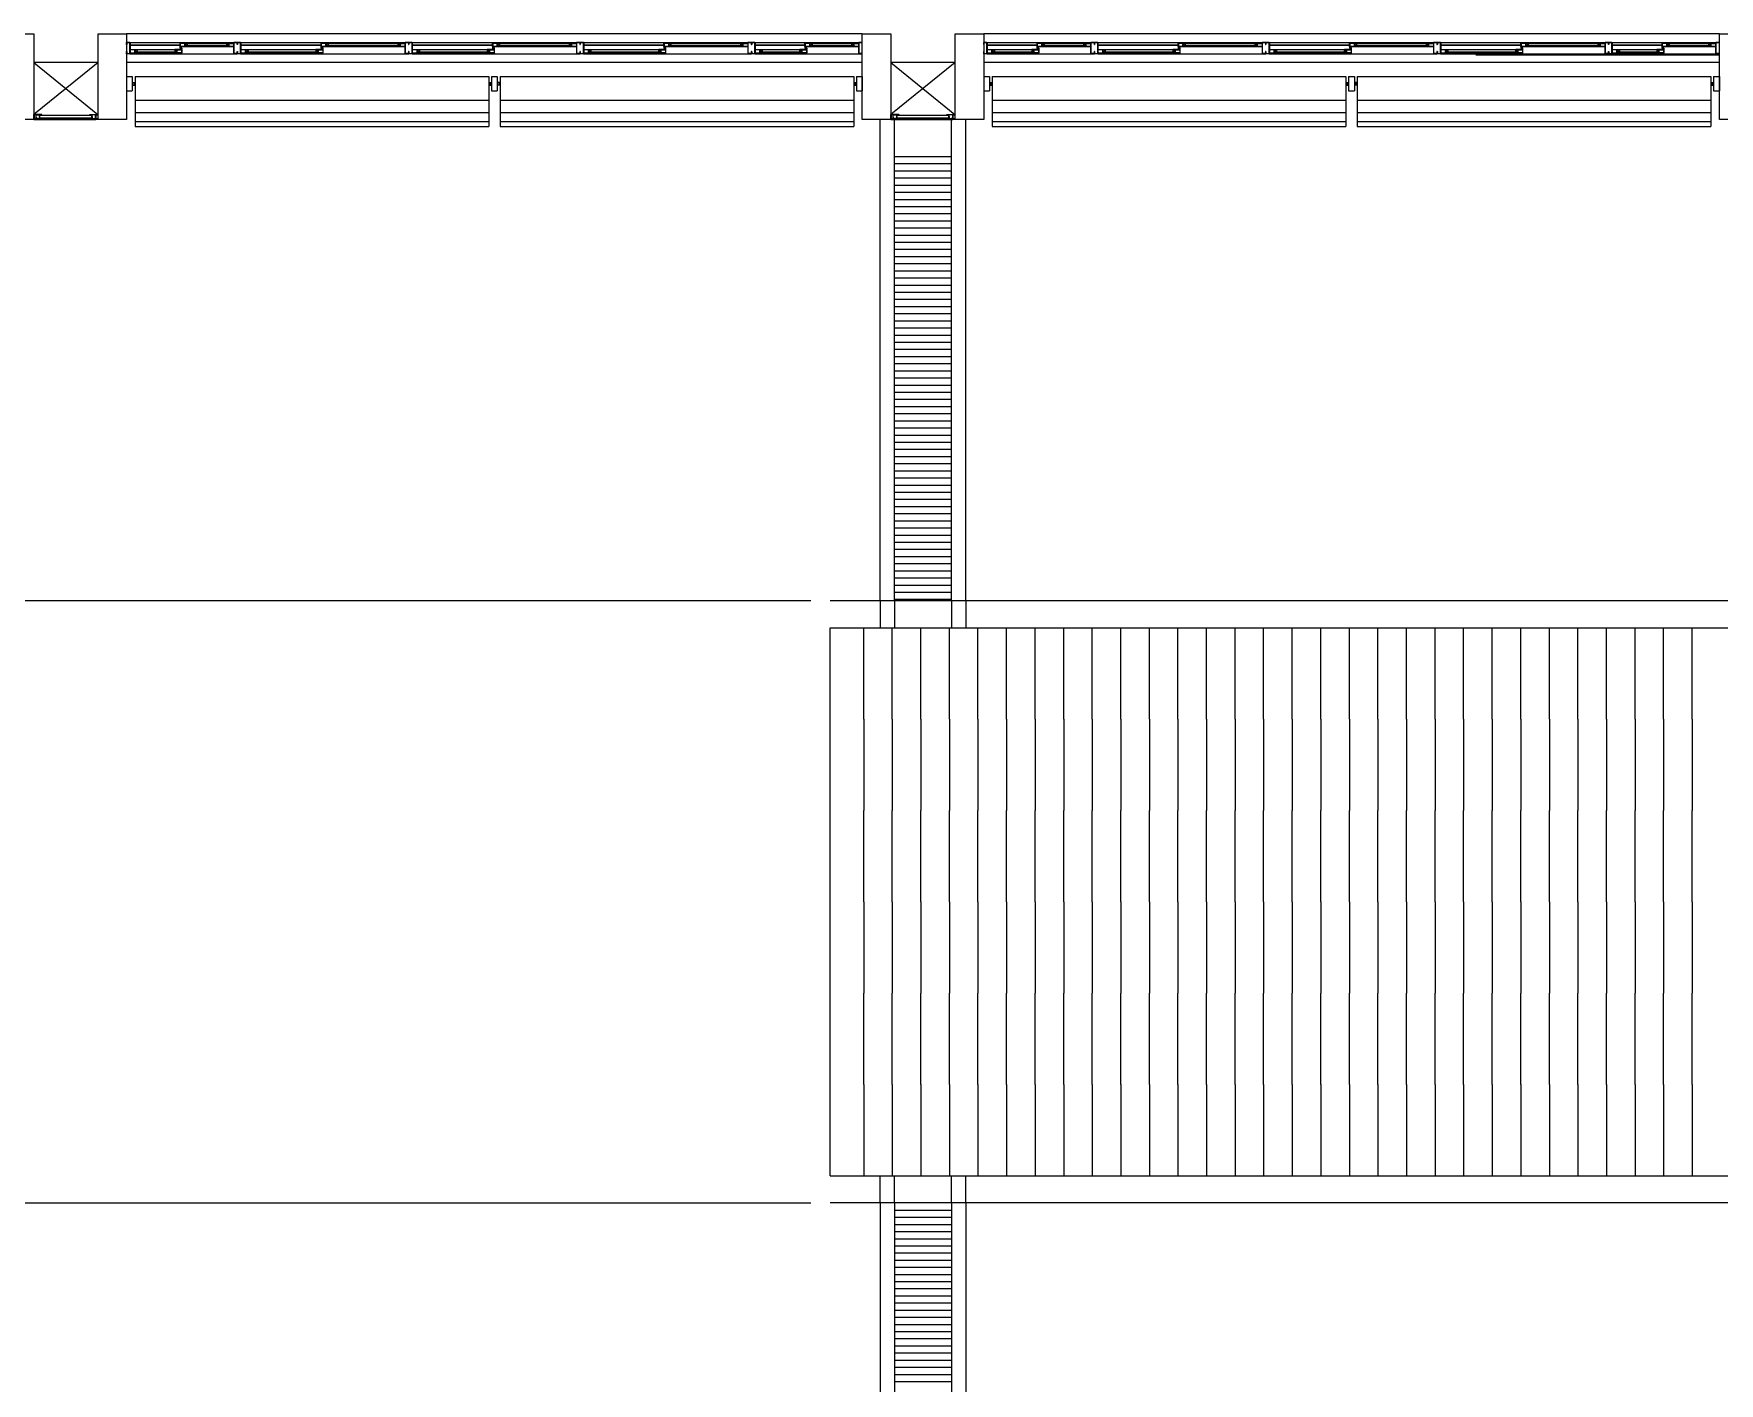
# Model space of a CAD drawing. Header units: millimetres. Extents: x 1887 to 2405, y 1100 to 1335.
# Drawn here: x 2099.76 to 2111.56, y 1156.15 to 1165.6 of the extents above; entities that cross this region are included whole.
import ezdxf

# ---------------------------------------------------------------- set-up
doc = ezdxf.new("R2010")
doc.units = ezdxf.units.MM
doc.linetypes.add('HIDDEN', pattern=[0.375, 0.25, -0.125])
for name, color, linetype in [('AR- ALV1', 235, 'Continuous'), ('AR-ALV', 2, 'Continuous'), ('AR-BRISES', 1, 'Continuous'), ('AR-CALÇADA', 1, 'Continuous'), ('AR-COB VISTA 02', 2, 'Continuous'), ('AR-COB-V1', 2, 'Continuous'), ('AR-COB-V2', 2, 'Continuous'), ('AR-COB-V3', 2, 'Continuous'), ('AR-COB-V4', 2, 'Continuous'), ('AR-ESQ', 1, 'Continuous'), ('AR-ESTC', 3, 'Continuous'), ('AR-PEITORIL', 1, 'Continuous'), ('AR-PISO', 1, 'Continuous'), ('AR-PROJ', 1, 'HIDDEN'), ('AR-SHAFT', 1, 'Continuous'), ('BR-LINHAS', 1, 'Continuous'), ('BR-MONTANTE', 242, 'Continuous'), ('BR-PAINEL', 1, 'Continuous'), ('BR-SUPORTE', 1, 'Continuous'), ('DT-ESQ-BAGUETE-C', 2, 'Continuous'), ('DT-ESQ-BAGUETE-V', 1, 'Continuous'), ('DT-ESQ-CHAPA DOBRADA-V', 1, 'Continuous'), ('DT-ESQ-PERFIL CADEIRA-C', 2, 'Continuous'), ('DT-ESQ-PERFIL CADEIRA-V', 1, 'Continuous'), ('DT-ESQ-PERFIL U SIMPLES-C', 2, 'Continuous'), ('DT-ESQ-PERFIL U-C', 2, 'Continuous'), ('DT-ESQ-PERFIL U-V', 1, 'Continuous'), ('DT-ESQ-VENEZIANA-C', 2, 'Continuous'), ('DT-ESQ-VENEZIANA-V', 2, 'Continuous'), ('DT-ESQ-VIDRO-C', 2, 'Continuous'), ('insercao', 4, 'Continuous')]:
    doc.layers.add(name, color=color, linetype=linetype)

# ---------------------------------------------------------------- blocks, each defined once
blk = doc.blocks.new('DET-GS-COBERTURA')
at = {"layer": 'AR-COB VISTA 02', "color": 2}
for p, q in [((204.753, -517.188), (204.753, -516.548)), ((204.953, -517.188), (204.953, -516.548)), ((205.153, -517.188), (205.153, -516.548)), ((205.353, -517.188), (205.353, -516.548)), ((205.553, -517.188), (205.553, -516.548)), ((205.753, -517.188), (205.753, -516.548)), ((205.953, -517.188), (205.953, -516.548)), ((206.153, -517.188), (206.153, -516.548)), ((206.353, -517.188), (206.353, -516.548)), ((206.553, -517.188), (206.553, -516.548)), ((206.753, -517.188), (206.753, -516.548)), ((206.953, -517.188), (206.953, -516.548)), ((207.153, -517.188), (207.153, -516.548)), ((207.353, -517.188), (207.353, -516.548)), ((207.553, -517.188), (207.553, -516.548)), ((207.753, -517.188), (207.753, -516.548)), ((207.753, -517.188), (207.753, -516.548)), ((207.953, -517.188), (207.953, -516.548)), ((208.153, -517.188), (208.153, -516.548)), ((208.353, -517.188), (208.353, -516.548)), ((208.553, -517.188), (208.553, -516.548)), ((208.753, -517.188), (208.753, -516.548)), ((208.953, -517.188), (208.953, -516.548)), ((209.153, -517.188), (209.153, -516.548)), ((209.353, -517.188), (209.353, -516.548)), ((209.553, -517.188), (209.553, -516.548)), ((209.753, -517.188), (209.753, -516.548)), ((209.953, -517.188), (209.953, -516.548)), ((210.153, -517.188), (210.153, -516.548)), ((210.353, -517.188), (210.353, -516.548)), ((210.553, -517.188), (210.553, -516.548)), ((204.753, -519.744), (204.753, -520.383)), ((204.953, -519.744), (204.953, -520.383)), ((205.153, -519.744), (205.153, -520.383)), ((205.353, -519.744), (205.353, -520.383)), ((205.553, -519.744), (205.553, -520.383)), ((205.753, -519.744), (205.753, -520.383)), ((205.953, -519.744), (205.953, -520.383)), ((206.153, -519.744), (206.153, -520.383)), ((206.353, -519.744), (206.353, -520.383)), ((206.553, -519.744), (206.553, -520.383)), ((206.753, -519.744), (206.753, -520.383)), ((206.953, -519.744), (206.953, -520.383)), ((207.153, -519.744), (207.153, -520.383)), ((207.353, -519.744), (207.353, -520.383)), ((207.553, -519.744), (207.553, -520.383)), ((207.753, -519.744), (207.753, -520.383)), ((207.753, -519.744), (207.753, -520.383)), ((207.953, -519.744), (207.953, -520.383)), ((208.153, -519.744), (208.153, -520.383)), ((208.353, -519.744), (208.353, -520.383)), ((208.553, -519.744), (208.553, -520.383)), ((208.753, -519.744), (208.753, -520.383)), ((208.953, -519.744), (208.953, -520.383)), ((209.153, -519.744), (209.153, -520.383)), ((209.353, -519.744), (209.353, -520.383)), ((209.553, -519.744), (209.553, -520.383)), ((209.753, -519.744), (209.753, -520.383)), ((209.953, -519.744), (209.953, -520.383)), ((210.153, -519.744), (210.153, -520.383)), ((210.353, -519.744), (210.353, -520.383)), ((210.553, -519.744), (210.553, -520.383))]:
    blk.add_line(p, q, dxfattribs=at)
at = {"layer": 'AR-COB VISTA 02'}
for p, q in [((207.753, -517.188), (207.753, -517.827)), ((207.753, -519.744), (207.753, -519.105))]:
    blk.add_line(p, q, dxfattribs=at)
at = {"layer": 'AR-COB-V1'}
for p, q in [((204.518, -516.548), (211.818, -516.548)), ((204.518, -520.383), (211.818, -520.383))]:
    blk.add_line(p, q, dxfattribs=at)
at = {"layer": 'AR-COB-V2'}
blk.add_line((204.518, -520.383), (204.518, -516.548), dxfattribs=at)
at = {"layer": 'AR-COB-V3'}
for p, q in [((204.753, -517.188), (204.753, -517.827)), ((204.953, -517.188), (204.953, -517.827)), ((205.153, -517.188), (205.153, -517.827)), ((205.353, -517.188), (205.353, -517.827)), ((205.553, -517.188), (205.553, -517.827)), ((205.753, -517.188), (205.753, -517.827)), ((205.953, -517.188), (205.953, -517.827)), ((206.153, -517.188), (206.153, -517.827)), ((206.353, -517.188), (206.353, -517.827)), ((206.553, -517.188), (206.553, -517.827)), ((206.753, -517.188), (206.753, -517.827)), ((206.953, -517.188), (206.953, -517.827)), ((207.153, -517.188), (207.153, -517.827)), ((207.353, -517.188), (207.353, -517.827)), ((207.553, -517.188), (207.553, -517.827)), ((207.753, -517.188), (207.753, -517.827)), ((207.953, -517.188), (207.953, -517.827)), ((208.153, -517.188), (208.153, -517.827)), ((208.353, -517.188), (208.353, -517.827)), ((208.553, -517.188), (208.553, -517.827)), ((208.753, -517.188), (208.753, -517.827)), ((208.953, -517.188), (208.953, -517.827)), ((209.153, -517.188), (209.153, -517.827)), ((209.353, -517.188), (209.353, -517.827)), ((209.553, -517.188), (209.553, -517.827)), ((209.753, -517.188), (209.753, -517.827)), ((209.953, -517.188), (209.953, -517.827)), ((210.153, -517.188), (210.153, -517.827)), ((210.353, -517.188), (210.353, -517.827)), ((210.553, -517.188), (210.553, -517.827)), ((204.753, -519.744), (204.753, -519.105)), ((204.953, -519.744), (204.953, -519.105)), ((205.153, -519.744), (205.153, -519.105)), ((205.353, -519.744), (205.353, -519.105)), ((205.553, -519.744), (205.553, -519.105)), ((205.753, -519.744), (205.753, -519.105)), ((205.953, -519.744), (205.953, -519.105)), ((206.153, -519.744), (206.153, -519.105)), ((206.353, -519.744), (206.353, -519.105)), ((206.553, -519.744), (206.553, -519.105)), ((206.753, -519.744), (206.753, -519.105)), ((206.953, -519.744), (206.953, -519.105)), ((207.153, -519.744), (207.153, -519.105)), ((207.353, -519.744), (207.353, -519.105)), ((207.553, -519.744), (207.553, -519.105)), ((207.753, -519.744), (207.753, -519.105)), ((207.953, -519.744), (207.953, -519.105)), ((208.153, -519.744), (208.153, -519.105)), ((208.353, -519.744), (208.353, -519.105)), ((208.553, -519.744), (208.553, -519.105)), ((208.753, -519.744), (208.753, -519.105)), ((208.953, -519.744), (208.953, -519.105)), ((209.153, -519.744), (209.153, -519.105)), ((209.353, -519.744), (209.353, -519.105)), ((209.553, -519.744), (209.553, -519.105)), ((209.753, -519.744), (209.753, -519.105)), ((209.953, -519.744), (209.953, -519.105)), ((210.153, -519.744), (210.153, -519.105)), ((210.353, -519.744), (210.353, -519.105)), ((210.553, -519.744), (210.553, -519.105))]:
    blk.add_line(p, q, dxfattribs=at)
at = {"layer": 'AR-COB-V4'}
for p, q in [((204.753, -518.466), (204.753, -517.827)), ((204.953, -518.466), (204.953, -517.827)), ((205.153, -518.466), (205.153, -517.827)), ((205.353, -518.466), (205.353, -517.827)), ((205.553, -518.466), (205.553, -517.827)), ((205.753, -518.466), (205.753, -517.827)), ((205.953, -518.466), (205.953, -517.827)), ((206.153, -518.466), (206.153, -517.827)), ((206.353, -518.466), (206.353, -517.827)), ((206.553, -518.466), (206.553, -517.827)), ((206.753, -518.466), (206.753, -517.827)), ((206.953, -518.466), (206.953, -517.827)), ((207.153, -518.466), (207.153, -517.827)), ((207.353, -518.466), (207.353, -517.827)), ((207.553, -518.466), (207.553, -517.827)), ((207.753, -518.466), (207.753, -517.827)), ((207.753, -518.466), (207.753, -517.827)), ((207.953, -518.466), (207.953, -517.827)), ((208.153, -518.466), (208.153, -517.827)), ((208.353, -518.466), (208.353, -517.827)), ((208.553, -518.466), (208.553, -517.827)), ((208.753, -518.466), (208.753, -517.827)), ((208.953, -518.466), (208.953, -517.827)), ((209.153, -518.466), (209.153, -517.827)), ((209.353, -518.466), (209.353, -517.827)), ((209.553, -518.466), (209.553, -517.827)), ((209.753, -518.466), (209.753, -517.827)), ((209.953, -518.466), (209.953, -517.827)), ((210.153, -518.466), (210.153, -517.827)), ((210.353, -518.466), (210.353, -517.827)), ((210.553, -518.466), (210.553, -517.827)), ((204.753, -518.466), (204.753, -519.105)), ((204.953, -518.466), (204.953, -519.105)), ((205.153, -518.466), (205.153, -519.105)), ((205.353, -518.466), (205.353, -519.105)), ((205.553, -518.466), (205.553, -519.105)), ((205.753, -518.466), (205.753, -519.105)), ((205.953, -518.466), (205.953, -519.105)), ((206.153, -518.466), (206.153, -519.105)), ((206.353, -518.466), (206.353, -519.105)), ((206.553, -518.466), (206.553, -519.105)), ((206.753, -518.466), (206.753, -519.105)), ((206.953, -518.466), (206.953, -519.105)), ((207.153, -518.466), (207.153, -519.105)), ((207.353, -518.466), (207.353, -519.105)), ((207.553, -518.466), (207.553, -519.105)), ((207.753, -518.466), (207.753, -519.105)), ((207.753, -518.466), (207.753, -519.105)), ((207.953, -518.466), (207.953, -519.105)), ((208.153, -518.466), (208.153, -519.105)), ((208.353, -518.466), (208.353, -519.105)), ((208.553, -518.466), (208.553, -519.105)), ((208.753, -518.466), (208.753, -519.105)), ((208.953, -518.466), (208.953, -519.105)), ((209.153, -518.466), (209.153, -519.105)), ((209.353, -518.466), (209.353, -519.105)), ((209.553, -518.466), (209.553, -519.105)), ((209.753, -518.466), (209.753, -519.105)), ((209.953, -518.466), (209.953, -519.105)), ((210.153, -518.466), (210.153, -519.105)), ((210.353, -518.466), (210.353, -519.105)), ((210.553, -518.466), (210.553, -519.105))]:
    blk.add_line(p, q, dxfattribs=at)
at = {"layer": 'AR-PISO', "linetype": 'Continuous'}
for p, q in [((204.868, -516.358), (204.868, -512.989)), ((205.468, -512.989), (204.868, -512.989)), ((204.968, -516.358), (204.968, -512.989)), ((205.368, -516.358), (205.368, -512.989)), ((205.468, -516.358), (205.468, -512.989)), ((204.968, -513.248), (205.368, -513.248)), ((204.968, -513.298), (205.368, -513.298)), ((204.968, -513.348), (205.368, -513.348)), ((204.968, -513.398), (205.368, -513.398)), ((204.968, -513.448), (205.368, -513.448)), ((204.968, -513.498), (205.368, -513.498)), ((204.968, -513.548), (205.368, -513.548)), ((204.968, -513.598), (205.368, -513.598)), ((204.968, -513.648), (205.368, -513.648)), ((204.968, -513.698), (205.368, -513.698)), ((204.968, -513.748), (205.368, -513.748)), ((204.968, -513.798), (205.368, -513.798)), ((204.968, -513.848), (205.368, -513.848)), ((204.968, -513.898), (205.368, -513.898)), ((204.968, -513.948), (205.368, -513.948)), ((204.968, -513.998), (205.368, -513.998)), ((204.968, -514.048), (205.368, -514.048)), ((204.968, -514.098), (205.368, -514.098)), ((204.968, -514.148), (205.368, -514.148)), ((204.968, -514.198), (205.368, -514.198)), ((204.968, -514.248), (205.368, -514.248)), ((204.968, -514.298), (205.368, -514.298)), ((204.968, -514.348), (205.368, -514.348)), ((204.968, -514.398), (205.368, -514.398)), ((204.968, -514.448), (205.368, -514.448)), ((204.968, -514.498), (205.368, -514.498)), ((204.968, -514.548), (205.368, -514.548)), ((204.968, -514.598), (205.368, -514.598)), ((204.968, -514.648), (205.368, -514.648)), ((204.968, -514.698), (205.368, -514.698)), ((204.968, -514.748), (205.368, -514.748)), ((204.968, -514.798), (205.368, -514.798)), ((204.968, -514.848), (205.368, -514.848)), ((204.968, -514.898), (205.368, -514.898)), ((204.968, -514.948), (205.368, -514.948)), ((204.968, -514.998), (205.368, -514.998)), ((204.968, -515.048), (205.368, -515.048)), ((204.968, -515.098), (205.368, -515.098)), ((204.968, -515.148), (205.368, -515.148)), ((204.968, -515.198), (205.368, -515.198)), ((204.968, -515.248), (205.368, -515.248)), ((204.968, -515.298), (205.368, -515.298)), ((204.968, -515.348), (205.368, -515.348)), ((204.968, -515.398), (205.368, -515.398)), ((204.968, -515.448), (205.368, -515.448)), ((204.968, -515.498), (205.368, -515.498)), ((204.968, -515.548), (205.368, -515.548)), ((204.968, -515.598), (205.368, -515.598)), ((204.968, -515.648), (205.368, -515.648)), ((204.968, -515.648), (205.368, -515.648)), ((204.968, -515.698), (205.368, -515.698)), ((204.968, -515.698), (205.368, -515.698)), ((204.968, -515.748), (205.368, -515.748)), ((204.968, -515.798), (205.368, -515.798)), ((204.968, -515.848), (205.368, -515.848)), ((204.968, -515.898), (205.368, -515.898)), ((204.968, -515.948), (205.368, -515.948)), ((204.968, -515.998), (205.368, -515.998)), ((204.968, -516.048), (205.368, -516.048)), ((204.968, -516.098), (205.368, -516.098)), ((204.968, -516.148), (205.368, -516.148)), ((204.968, -516.198), (205.368, -516.198)), ((204.968, -516.248), (205.368, -516.248)), ((211.818, -516.358), (204.518, -516.358)), ((204.968, -516.298), (205.368, -516.298)), ((204.968, -516.348), (205.368, -516.348)), ((211.818, -520.574), (204.518, -520.574)), ((204.868, -520.574), (204.868, -523.939)), ((204.968, -520.574), (204.968, -523.939)), ((205.368, -520.574), (205.368, -523.939)), ((205.468, -520.574), (205.468, -523.939)), ((204.968, -520.624), (205.368, -520.624)), ((204.968, -520.674), (205.368, -520.674)), ((204.968, -520.724), (205.368, -520.724)), ((204.968, -520.774), (205.368, -520.774)), ((204.968, -520.824), (205.368, -520.824)), ((204.968, -520.874), (205.368, -520.874)), ((204.968, -520.924), (205.368, -520.924)), ((204.968, -520.974), (205.368, -520.974)), ((204.968, -521.024), (205.368, -521.024)), ((204.968, -521.074), (205.368, -521.074)), ((204.968, -521.124), (205.368, -521.124)), ((204.968, -521.174), (205.368, -521.174)), ((204.968, -521.224), (205.368, -521.224)), ((204.968, -521.274), (205.368, -521.274)), ((204.968, -521.324), (205.368, -521.324)), ((204.968, -521.374), (205.368, -521.374)), ((204.968, -521.424), (205.368, -521.424)), ((204.968, -521.474), (205.368, -521.474)), ((204.968, -521.474), (205.368, -521.474)), ((204.968, -521.524), (205.368, -521.524)), ((204.968, -521.524), (205.368, -521.524)), ((204.968, -521.574), (205.368, -521.574)), ((204.968, -521.624), (205.368, -521.624)), ((204.968, -521.674), (205.368, -521.674)), ((204.968, -521.724), (205.368, -521.724)), ((204.968, -521.774), (205.368, -521.774)), ((204.968, -521.824), (205.368, -521.824))]:
    blk.add_line(p, q, dxfattribs=at)
at = {"layer": 'AR-PROJ'}
for p, q in [((204.868, -516.358), (204.868, -516.548)), ((204.968, -516.358), (204.968, -516.548)), ((205.368, -516.358), (205.368, -516.548)), ((205.468, -516.358), (205.468, -516.548)), ((204.868, -520.574), (204.868, -520.383)), ((204.968, -520.574), (204.968, -520.383)), ((205.368, -520.574), (205.368, -520.383)), ((205.468, -520.574), (205.468, -520.383))]:
    blk.add_line(p, q, dxfattribs=at)
blk = doc.blocks.new('EF40-P')
at = {"layer": 'DT-ESQ-BAGUETE-C', "color": 2, "ltscale": 0.1}
for points in [[(0.073, -0.125), (0.06, -0.125), (0.06, -0.124), (0.073, -0.124, 0.414214), (0.073, -0.123), (0.073, -0.112, 0.414214), (0.073, -0.112), (0.06, -0.112), (0.06, -0.11), (0.073, -0.11, -0.414214), (0.075, -0.112), (0.075, -0.124, -0.414214)], [(0.339, -0.125), (0.352, -0.125), (0.352, -0.124), (0.34, -0.124, -0.414214), (0.339, -0.123), (0.339, -0.112, -0.414214), (0.34, -0.112), (0.352, -0.112), (0.352, -0.11), (0.339, -0.11, 0.414214), (0.337, -0.112), (0.337, -0.124, 0.414214)], [(0.422, -0.08), (0.409, -0.08), (0.409, -0.079), (0.422, -0.079, 0.414214), (0.422, -0.078), (0.422, -0.067, 0.414214), (0.422, -0.067), (0.409, -0.067), (0.409, -0.065), (0.422, -0.065, -0.414214), (0.424, -0.067), (0.424, -0.079, -0.414214)], [(0.702, -0.08), (0.715, -0.08), (0.715, -0.079), (0.702, -0.079, -0.414214), (0.702, -0.078), (0.702, -0.067, -0.414214), (0.702, -0.067), (0.715, -0.067), (0.715, -0.065), (0.702, -0.065, 0.414214), (0.7, -0.067), (0.7, -0.079, 0.414214)], [(0.848, -0.125), (0.835, -0.125), (0.835, -0.124), (0.848, -0.124, 0.414214), (0.848, -0.123), (0.848, -0.112, 0.414214), (0.848, -0.112), (0.835, -0.112), (0.835, -0.11), (0.848, -0.11, -0.414214), (0.85, -0.112), (0.85, -0.124, -0.414214)], [(1.326, -0.125), (1.34, -0.125), (1.34, -0.124), (1.327, -0.124, -0.414214), (1.326, -0.123), (1.326, -0.112, -0.414214), (1.327, -0.112), (1.34, -0.112), (1.34, -0.11), (1.326, -0.11, 0.414214), (1.325, -0.112), (1.325, -0.124, 0.414214)], [(1.41, -0.08), (1.396, -0.08), (1.396, -0.079), (1.409, -0.079, 0.414214), (1.41, -0.078), (1.41, -0.067, 0.414214), (1.409, -0.067), (1.396, -0.067), (1.396, -0.065), (1.41, -0.065, -0.414214), (1.411, -0.067), (1.411, -0.079, -0.414214)], [(1.901, -0.08), (1.915, -0.08), (1.915, -0.079), (1.902, -0.079, -0.414214), (1.901, -0.078), (1.901, -0.067, -0.414214), (1.902, -0.067), (1.915, -0.067), (1.915, -0.065), (1.901, -0.065, 0.414214), (1.9, -0.067), (1.9, -0.079, 0.414214)], [(2.048, -0.125), (2.035, -0.125), (2.035, -0.124), (2.048, -0.124, 0.414214), (2.048, -0.123), (2.048, -0.112, 0.414214), (2.048, -0.112), (2.035, -0.112), (2.035, -0.11), (2.048, -0.11, -0.414214), (2.05, -0.112), (2.05, -0.124, -0.414214)], [(2.526, -0.125), (2.54, -0.125), (2.54, -0.124), (2.527, -0.124, -0.414214), (2.526, -0.123), (2.526, -0.112, -0.414214), (2.527, -0.112), (2.54, -0.112), (2.54, -0.11), (2.526, -0.11, 0.414214), (2.525, -0.112), (2.525, -0.124, 0.414214)], [(2.61, -0.08), (2.596, -0.08), (2.596, -0.079), (2.609, -0.079, 0.414214), (2.61, -0.078), (2.61, -0.067, 0.414214), (2.609, -0.067), (2.596, -0.067), (2.596, -0.065), (2.61, -0.065, -0.414214), (2.611, -0.067), (2.611, -0.079, -0.414214)], [(3.101, -0.08), (3.115, -0.08), (3.115, -0.079), (3.102, -0.079, -0.414214), (3.101, -0.078), (3.101, -0.067, -0.414214), (3.102, -0.067), (3.115, -0.067), (3.115, -0.065), (3.101, -0.065, 0.414214), (3.1, -0.067), (3.1, -0.079, 0.414214)], [(3.248, -0.125), (3.235, -0.125), (3.235, -0.124), (3.248, -0.124, 0.414214), (3.248, -0.123), (3.248, -0.112, 0.414214), (3.248, -0.112), (3.235, -0.112), (3.235, -0.11), (3.248, -0.11, -0.414214), (3.25, -0.112), (3.25, -0.124, -0.414214)], [(3.726, -0.125), (3.74, -0.125), (3.74, -0.124), (3.727, -0.124, -0.414214), (3.726, -0.123), (3.726, -0.112, -0.414214), (3.727, -0.112), (3.74, -0.112), (3.74, -0.11), (3.726, -0.11, 0.414214), (3.725, -0.112), (3.725, -0.124, 0.414214)], [(3.81, -0.08), (3.796, -0.08), (3.796, -0.079), (3.809, -0.079, 0.414214), (3.81, -0.078), (3.81, -0.067, 0.414214), (3.809, -0.067), (3.796, -0.067), (3.796, -0.065), (3.81, -0.065, -0.414214), (3.811, -0.067), (3.811, -0.079, -0.414214)], [(4.301, -0.08), (4.315, -0.08), (4.315, -0.079), (4.302, -0.079, -0.414214), (4.301, -0.078), (4.301, -0.067, -0.414214), (4.302, -0.067), (4.315, -0.067), (4.315, -0.065), (4.301, -0.065, 0.414214), (4.3, -0.067), (4.3, -0.079, 0.414214)], [(4.448, -0.125), (4.435, -0.125), (4.435, -0.124), (4.448, -0.124, 0.414214), (4.448, -0.123), (4.448, -0.112, 0.414214), (4.448, -0.112), (4.435, -0.112), (4.435, -0.11), (4.448, -0.11, -0.414214), (4.45, -0.112), (4.45, -0.124, -0.414214)], [(4.714, -0.125), (4.727, -0.125), (4.727, -0.124), (4.714, -0.124, -0.414214), (4.714, -0.123), (4.714, -0.112, -0.414214), (4.714, -0.112), (4.727, -0.112), (4.727, -0.11), (4.714, -0.11, 0.414214), (4.712, -0.112), (4.712, -0.124, 0.414214)], [(4.797, -0.08), (4.784, -0.08), (4.784, -0.079), (4.797, -0.079, 0.414214), (4.797, -0.078), (4.797, -0.067, 0.414214), (4.797, -0.067), (4.784, -0.067), (4.784, -0.065), (4.797, -0.065, -0.414214), (4.799, -0.067), (4.799, -0.079, -0.414214)], [(5.076, -0.08), (5.09, -0.08), (5.09, -0.079), (5.077, -0.079, -0.414214), (5.076, -0.078), (5.076, -0.067, -0.414214), (5.077, -0.067), (5.09, -0.067), (5.09, -0.065), (5.076, -0.065, 0.414214), (5.075, -0.067), (5.075, -0.079, 0.414214)]]:
    blk.add_lwpolyline(points, format="xyb", close=True, dxfattribs=at)
at = {"layer": 'DT-ESQ-BAGUETE-V', "color": 1, "ltscale": 0.1}
for p, q in [((0.073, -0.11), (0.339, -0.11)), ((0.848, -0.11), (1.326, -0.11)), ((2.048, -0.11), (2.526, -0.11)), ((3.248, -0.11), (3.726, -0.11)), ((4.448, -0.11), (4.714, -0.11))]:
    blk.add_line(p, q, dxfattribs=at)
at = {"layer": 'DT-ESQ-BAGUETE-V', "ltscale": 0.1}
for p, q in [((0.422, -0.065), (0.702, -0.065)), ((1.41, -0.065), (1.901, -0.065)), ((2.61, -0.065), (3.101, -0.065)), ((3.81, -0.065), (4.301, -0.065)), ((4.797, -0.065), (5.076, -0.065))]:
    blk.add_line(p, q, dxfattribs=at)
at = {"layer": 'DT-ESQ-CHAPA DOBRADA-V', "ltscale": 0.1}
for p, q in [((0.025, -0.077), (0.374, -0.077)), ((0.025, -0.08), (0.374, -0.08)), ((0.8, -0.077), (1.361, -0.077)), ((0.8, -0.08), (1.361, -0.08)), ((4.4, -0.077), (4.749, -0.077)), ((4.4, -0.08), (4.749, -0.08))]:
    blk.add_line(p, q, dxfattribs=at)
at = {"layer": 'DT-ESQ-CHAPA DOBRADA-V', "color": 1, "ltscale": 0.1}
for p, q in [((2, -0.077), (2.561, -0.077)), ((2, -0.08), (2.561, -0.08)), ((3.2, -0.077), (3.761, -0.077)), ((3.2, -0.08), (3.761, -0.08))]:
    blk.add_line(p, q, dxfattribs=at)
at = {"layer": 'DT-ESQ-PERFIL CADEIRA-C', "color": 2, "ltscale": 0.1}
for p, q in [((0.376, -0.088), (0.422, -0.088)), ((0.75, -0.088), (0.702, -0.088)), ((1.363, -0.088), (1.41, -0.088)), ((1.95, -0.088), (1.901, -0.088)), ((2.563, -0.088), (2.61, -0.088)), ((3.15, -0.088), (3.101, -0.088)), ((3.763, -0.088), (3.81, -0.088)), ((4.35, -0.088), (4.301, -0.088)), ((4.751, -0.088), (4.797, -0.088)), ((5.125, -0.088), (5.076, -0.088)), ((0.025, -0.134), (0.073, -0.134)), ((0.385, -0.134), (0.339, -0.134)), ((0.8, -0.134), (0.848, -0.134)), ((1.373, -0.134), (1.326, -0.134)), ((2, -0.134), (2.048, -0.134)), ((2.573, -0.134), (2.526, -0.134)), ((3.2, -0.134), (3.248, -0.134)), ((3.773, -0.134), (3.726, -0.134)), ((4.76, -0.134), (4.714, -0.134))]:
    blk.add_line(p, q, dxfattribs=at)
at = {"layer": 'DT-ESQ-PERFIL CADEIRA-C', "ltscale": 0.1}
blk.add_line((4.4, -0.134), (4.448, -0.134), dxfattribs=at)
at = {"layer": 'DT-ESQ-PERFIL CADEIRA-C', "color": 2, "ltscale": 0.1}
for points in [[(0.073, -0.135), (0.025, -0.135), (0.025, -0.134), (0.06, -0.134, -0.198912), (0.059, -0.133, -0.198913), (0.058, -0.132), (0.058, -0.112, 0.414214), (0.058, -0.112), (0.025, -0.112), (0.025, -0.11), (0.058, -0.11, -0.414214), (0.06, -0.112), (0.06, -0.124), (0.06, -0.125), (0.06, -0.132), (0.073, -0.132, -1)], [(0.339, -0.132, 1), (0.339, -0.135), (0.385, -0.135, 0.414214), (0.387, -0.133), (0.387, -0.112, 0.414214), (0.385, -0.11), (0.354, -0.11, 0.414214), (0.352, -0.112), (0.352, -0.132)], [(0.352, -0.134, 0.198913), (0.354, -0.133, 0.198913), (0.354, -0.132), (0.354, -0.112, -0.414214), (0.354, -0.112), (0.385, -0.112, -0.414214), (0.386, -0.112), (0.386, -0.133, -0.414214), (0.385, -0.134)], [(0.422, -0.087, -1), (0.422, -0.09), (0.376, -0.09, -0.414214), (0.374, -0.088), (0.374, -0.067, -0.414214), (0.376, -0.065), (0.407, -0.065, -0.414214), (0.409, -0.067), (0.409, -0.087)], [(0.409, -0.088, -0.198913), (0.408, -0.088, -0.198913), (0.407, -0.087), (0.407, -0.067, 0.414214), (0.407, -0.067), (0.376, -0.067, 0.414214), (0.375, -0.067), (0.375, -0.088, 0.414214), (0.376, -0.088)], [(0.702, -0.09), (0.75, -0.09), (0.75, -0.088), (0.715, -0.088, 0.198912), (0.716, -0.088, 0.198913), (0.716, -0.087), (0.716, -0.067, -0.414214), (0.717, -0.067), (0.75, -0.067), (0.75, -0.065), (0.716, -0.065, 0.414214), (0.715, -0.067), (0.715, -0.079), (0.715, -0.08), (0.715, -0.087), (0.702, -0.087, 1)], [(0.848, -0.135), (0.8, -0.135), (0.8, -0.134), (0.835, -0.134, -0.198912), (0.834, -0.133, -0.198913), (0.833, -0.132), (0.833, -0.112, 0.414214), (0.833, -0.112), (0.8, -0.112), (0.8, -0.11), (0.833, -0.11, -0.414214), (0.835, -0.112), (0.835, -0.124), (0.835, -0.125), (0.835, -0.132), (0.848, -0.132, -1)], [(1.326, -0.132, 1), (1.326, -0.135), (1.373, -0.135, 0.414214), (1.375, -0.133), (1.375, -0.112, 0.414214), (1.373, -0.11), (1.341, -0.11, 0.414214), (1.34, -0.112), (1.34, -0.132)], [(1.34, -0.134, 0.198913), (1.341, -0.133, 0.198913), (1.341, -0.132), (1.341, -0.112, -0.414214), (1.342, -0.112), (1.373, -0.112, -0.414214), (1.373, -0.112), (1.373, -0.133, -0.414214), (1.373, -0.134)], [(1.41, -0.087, -1), (1.41, -0.09), (1.363, -0.09, -0.414214), (1.361, -0.088), (1.361, -0.067, -0.414214), (1.363, -0.065), (1.395, -0.065, -0.414214), (1.396, -0.067), (1.396, -0.087)], [(1.396, -0.088, -0.198913), (1.395, -0.088, -0.198913), (1.395, -0.087), (1.395, -0.067, 0.414214), (1.394, -0.067), (1.363, -0.067, 0.414214), (1.363, -0.067), (1.363, -0.088, 0.414214), (1.363, -0.088)], [(1.901, -0.09), (1.95, -0.09), (1.95, -0.088), (1.915, -0.088, 0.198912), (1.916, -0.088, 0.198913), (1.916, -0.087), (1.916, -0.067, -0.414214), (1.917, -0.067), (1.95, -0.067), (1.95, -0.065), (1.916, -0.065, 0.414214), (1.915, -0.067), (1.915, -0.079), (1.915, -0.08), (1.915, -0.087), (1.901, -0.087, 1)], [(2.048, -0.135), (2, -0.135), (2, -0.134), (2.035, -0.134, -0.198912), (2.034, -0.133, -0.198913), (2.033, -0.132), (2.033, -0.112, 0.414214), (2.033, -0.112), (2, -0.112), (2, -0.11), (2.033, -0.11, -0.414214), (2.035, -0.112), (2.035, -0.124), (2.035, -0.125), (2.035, -0.132), (2.048, -0.132, -1)], [(2.526, -0.132, 1), (2.526, -0.135), (2.573, -0.135, 0.414214), (2.575, -0.133), (2.575, -0.112, 0.414214), (2.573, -0.11), (2.541, -0.11, 0.414214), (2.54, -0.112), (2.54, -0.132)], [(2.54, -0.134, 0.198913), (2.541, -0.133, 0.198913), (2.541, -0.132), (2.541, -0.112, -0.414214), (2.542, -0.112), (2.573, -0.112, -0.414214), (2.573, -0.112), (2.573, -0.133, -0.414214), (2.573, -0.134)], [(2.61, -0.087, -1), (2.61, -0.09), (2.563, -0.09, -0.414214), (2.561, -0.088), (2.561, -0.067, -0.414214), (2.563, -0.065), (2.595, -0.065, -0.414214), (2.596, -0.067), (2.596, -0.087)], [(2.596, -0.088, -0.198913), (2.595, -0.088, -0.198913), (2.595, -0.087), (2.595, -0.067, 0.414214), (2.594, -0.067), (2.563, -0.067, 0.414214), (2.563, -0.067), (2.563, -0.088, 0.414214), (2.563, -0.088)], [(3.101, -0.09), (3.15, -0.09), (3.15, -0.088), (3.115, -0.088, 0.198912), (3.116, -0.088, 0.198913), (3.116, -0.087), (3.116, -0.067, -0.414214), (3.117, -0.067), (3.15, -0.067), (3.15, -0.065), (3.116, -0.065, 0.414214), (3.115, -0.067), (3.115, -0.079), (3.115, -0.08), (3.115, -0.087), (3.101, -0.087, 1)], [(3.248, -0.135), (3.2, -0.135), (3.2, -0.134), (3.235, -0.134, -0.198912), (3.234, -0.133, -0.198913), (3.233, -0.132), (3.233, -0.112, 0.414214), (3.233, -0.112), (3.2, -0.112), (3.2, -0.11), (3.233, -0.11, -0.414214), (3.235, -0.112), (3.235, -0.124), (3.235, -0.125), (3.235, -0.132), (3.248, -0.132, -1)], [(3.726, -0.132, 1), (3.726, -0.135), (3.773, -0.135, 0.414214), (3.775, -0.133), (3.775, -0.112, 0.414214), (3.773, -0.11), (3.741, -0.11, 0.414214), (3.74, -0.112), (3.74, -0.132)], [(3.74, -0.134, 0.198913), (3.741, -0.133, 0.198913), (3.741, -0.132), (3.741, -0.112, -0.414214), (3.742, -0.112), (3.773, -0.112, -0.414214), (3.773, -0.112), (3.773, -0.133, -0.414214), (3.773, -0.134)], [(3.81, -0.087, -1), (3.81, -0.09), (3.763, -0.09, -0.414214), (3.761, -0.088), (3.761, -0.067, -0.414214), (3.763, -0.065), (3.795, -0.065, -0.414214), (3.796, -0.067), (3.796, -0.087)], [(3.796, -0.088, -0.198913), (3.795, -0.088, -0.198913), (3.795, -0.087), (3.795, -0.067, 0.414214), (3.794, -0.067), (3.763, -0.067, 0.414214), (3.763, -0.067), (3.763, -0.088, 0.414214), (3.763, -0.088)], [(4.301, -0.09), (4.35, -0.09), (4.35, -0.088), (4.315, -0.088, 0.198912), (4.316, -0.088, 0.198913), (4.316, -0.087), (4.316, -0.067, -0.414214), (4.317, -0.067), (4.35, -0.067), (4.35, -0.065), (4.316, -0.065, 0.414214), (4.315, -0.067), (4.315, -0.079), (4.315, -0.08), (4.315, -0.087), (4.301, -0.087, 1)], [(4.448, -0.135), (4.4, -0.135), (4.4, -0.134), (4.435, -0.134, -0.198912), (4.434, -0.133, -0.198913), (4.433, -0.132), (4.433, -0.112, 0.414214), (4.433, -0.112), (4.4, -0.112), (4.4, -0.11), (4.433, -0.11, -0.414214), (4.435, -0.112), (4.435, -0.124), (4.435, -0.125), (4.435, -0.132), (4.448, -0.132, -1)], [(4.714, -0.132, 1), (4.714, -0.135), (4.76, -0.135, 0.414214), (4.762, -0.133), (4.762, -0.112, 0.414214), (4.76, -0.11), (4.729, -0.11, 0.414214), (4.727, -0.112), (4.727, -0.132)], [(4.727, -0.134, 0.198913), (4.729, -0.133, 0.198913), (4.729, -0.132), (4.729, -0.112, -0.414214), (4.729, -0.112), (4.76, -0.112, -0.414214), (4.761, -0.112), (4.761, -0.133, -0.414214), (4.76, -0.134)], [(4.797, -0.087, -1), (4.797, -0.09), (4.751, -0.09, -0.414214), (4.749, -0.088), (4.749, -0.067, -0.414214), (4.751, -0.065), (4.782, -0.065, -0.414214), (4.784, -0.067), (4.784, -0.087)], [(4.784, -0.088, -0.198913), (4.783, -0.088, -0.198913), (4.782, -0.087), (4.782, -0.067, 0.414214), (4.782, -0.067), (4.751, -0.067, 0.414214), (4.75, -0.067), (4.75, -0.088, 0.414214), (4.751, -0.088)], [(5.076, -0.09), (5.125, -0.09), (5.125, -0.088), (5.09, -0.088, 0.198912), (5.091, -0.088, 0.198913), (5.091, -0.087), (5.091, -0.067, -0.414214), (5.092, -0.067), (5.125, -0.067), (5.125, -0.065), (5.091, -0.065, 0.414214), (5.09, -0.067), (5.09, -0.079), (5.09, -0.08), (5.09, -0.087), (5.076, -0.087, 1)]]:
    blk.add_lwpolyline(points, format="xyb", close=True, dxfattribs=at)
at = {"layer": 'DT-ESQ-PERFIL CADEIRA-V', "ltscale": 0.1}
for p, q in [((0.407, -0.09), (0.702, -0.09)), ((1.395, -0.09), (1.901, -0.09))]:
    blk.add_line(p, q, dxfattribs=at)
at = {"layer": 'DT-ESQ-PERFIL CADEIRA-V', "color": 1, "ltscale": 0.1}
for p, q in [((2.595, -0.09), (3.101, -0.09)), ((3.795, -0.09), (4.301, -0.09)), ((4.782, -0.09), (5.076, -0.09)), ((0.073, -0.135), (0.339, -0.135)), ((0.848, -0.135), (1.326, -0.135)), ((2.048, -0.135), (2.526, -0.135)), ((4.448, -0.135), (4.714, -0.135))]:
    blk.add_line(p, q, dxfattribs=at)
at = {"layer": 'DT-ESQ-PERFIL CADEIRA-V', "color": 2, "ltscale": 0.1}
blk.add_line((3.248, -0.135), (3.726, -0.135), dxfattribs=at)
at = {"layer": 'DT-ESQ-PERFIL U SIMPLES-C', "color": 2, "ltscale": 0.1}
for points in [[(0.376, -0.102), (0.384, -0.102), (0.384, -0.1), (0.376, -0.1, -0.414214), (0.375, -0.1), (0.375, -0.092, -0.414214), (0.376, -0.091), (0.384, -0.091), (0.384, -0.09), (0.376, -0.09, 0.414214), (0.374, -0.092), (0.374, -0.1, 0.414214)], [(0.385, -0.098), (0.378, -0.098), (0.378, -0.1), (0.385, -0.1, -0.414214), (0.386, -0.1), (0.386, -0.108, -0.414214), (0.385, -0.109), (0.378, -0.109), (0.378, -0.11), (0.385, -0.11, 0.414214), (0.387, -0.108), (0.387, -0.1, 0.414214)], [(1.363, -0.102), (1.371, -0.102), (1.371, -0.1), (1.363, -0.1, -0.414214), (1.363, -0.1), (1.363, -0.092, -0.414214), (1.363, -0.091), (1.371, -0.091), (1.371, -0.09), (1.363, -0.09, 0.414214), (1.361, -0.092), (1.361, -0.1, 0.414214)], [(1.373, -0.098), (1.365, -0.098), (1.365, -0.1), (1.373, -0.1, -0.414214), (1.373, -0.1), (1.373, -0.108, -0.414214), (1.373, -0.109), (1.365, -0.109), (1.365, -0.11), (1.373, -0.11, 0.414214), (1.375, -0.108), (1.375, -0.1, 0.414214)], [(2.563, -0.102), (2.571, -0.102), (2.571, -0.1), (2.563, -0.1, -0.414214), (2.563, -0.1), (2.563, -0.092, -0.414214), (2.563, -0.091), (2.571, -0.091), (2.571, -0.09), (2.563, -0.09, 0.414214), (2.561, -0.092), (2.561, -0.1, 0.414214)], [(2.573, -0.098), (2.565, -0.098), (2.565, -0.1), (2.573, -0.1, -0.414214), (2.573, -0.1), (2.573, -0.108, -0.414214), (2.573, -0.109), (2.565, -0.109), (2.565, -0.11), (2.573, -0.11, 0.414214), (2.575, -0.108), (2.575, -0.1, 0.414214)], [(3.763, -0.102), (3.771, -0.102), (3.771, -0.1), (3.763, -0.1, -0.414214), (3.763, -0.1), (3.763, -0.092, -0.414214), (3.763, -0.091), (3.771, -0.091), (3.771, -0.09), (3.763, -0.09, 0.414214), (3.761, -0.092), (3.761, -0.1, 0.414214)], [(3.773, -0.098), (3.765, -0.098), (3.765, -0.1), (3.773, -0.1, -0.414214), (3.773, -0.1), (3.773, -0.108, -0.414214), (3.773, -0.109), (3.765, -0.109), (3.765, -0.11), (3.773, -0.11, 0.414214), (3.775, -0.108), (3.775, -0.1, 0.414214)], [(4.751, -0.102), (4.759, -0.102), (4.759, -0.1), (4.751, -0.1, -0.414214), (4.75, -0.1), (4.75, -0.092, -0.414214), (4.751, -0.091), (4.759, -0.091), (4.759, -0.09), (4.751, -0.09, 0.414214), (4.749, -0.092), (4.749, -0.1, 0.414214)], [(4.76, -0.098), (4.752, -0.098), (4.752, -0.1), (4.76, -0.1, -0.414214), (4.761, -0.1), (4.761, -0.108, -0.414214), (4.76, -0.109), (4.752, -0.109), (4.752, -0.11), (4.76, -0.11, 0.414214), (4.762, -0.108), (4.762, -0.1, 0.414214)]]:
    blk.add_lwpolyline(points, format="xyb", close=True, dxfattribs=at)
at = {"layer": 'DT-ESQ-PERFIL U-C', "color": 2, "ltscale": 0.1}
for points in [[(0, -0.062, -0.414214), (0.001, -0.06), (0.023, -0.06, -0.414214), (0.025, -0.062), (0.025, -0.139, -0.414214), (0.023, -0.14), (0.001, -0.14, -0.414214), (0, -0.139), (0, -0.125), (0.001, -0.125), (0.001, -0.138, 0.414214), (0.002, -0.139), (0.023, -0.139, 0.414214), (0.023, -0.138), (0.023, -0.062, 0.414214), (0.023, -0.062), (0.002, -0.062, 0.414214), (0.001, -0.062), (0.001, -0.075), (0, -0.075)], [(0.775, -0.062, 0.414214), (0.773, -0.06), (0.751, -0.06, 0.414214), (0.75, -0.062), (0.75, -0.139, 0.414214), (0.751, -0.14), (0.773, -0.14, 0.414214), (0.775, -0.139), (0.775, -0.125), (0.773, -0.125), (0.773, -0.138, -0.414214), (0.773, -0.139), (0.752, -0.139, -0.414214), (0.751, -0.138), (0.751, -0.062, -0.414214), (0.752, -0.062), (0.773, -0.062, -0.414214), (0.773, -0.062), (0.773, -0.075), (0.775, -0.075)], [(0.775, -0.062, -0.414214), (0.776, -0.06), (0.798, -0.06, -0.414214), (0.8, -0.062), (0.8, -0.139, -0.414214), (0.798, -0.14), (0.776, -0.14, -0.414214), (0.775, -0.139), (0.775, -0.125), (0.776, -0.125), (0.776, -0.138, 0.414214), (0.777, -0.139), (0.798, -0.139, 0.414214), (0.798, -0.138), (0.798, -0.062, 0.414214), (0.798, -0.062), (0.777, -0.062, 0.414214), (0.776, -0.062), (0.776, -0.075), (0.775, -0.075)], [(1.975, -0.062, 0.414214), (1.973, -0.06), (1.951, -0.06, 0.414214), (1.95, -0.062), (1.95, -0.139, 0.414214), (1.951, -0.14), (1.973, -0.14, 0.414214), (1.975, -0.139), (1.975, -0.125), (1.973, -0.125), (1.973, -0.138, -0.414214), (1.973, -0.139), (1.952, -0.139, -0.414214), (1.951, -0.138), (1.951, -0.062, -0.414214), (1.952, -0.062), (1.973, -0.062, -0.414214), (1.973, -0.062), (1.973, -0.075), (1.975, -0.075)], [(1.975, -0.062, -0.414214), (1.976, -0.06), (1.998, -0.06, -0.414214), (2, -0.062), (2, -0.139, -0.414214), (1.998, -0.14), (1.976, -0.14, -0.414214), (1.975, -0.139), (1.975, -0.125), (1.976, -0.125), (1.976, -0.138, 0.414214), (1.977, -0.139), (1.998, -0.139, 0.414214), (1.998, -0.138), (1.998, -0.062, 0.414214), (1.998, -0.062), (1.977, -0.062, 0.414214), (1.976, -0.062), (1.976, -0.075), (1.975, -0.075)], [(3.175, -0.062, 0.414214), (3.173, -0.06), (3.151, -0.06, 0.414214), (3.15, -0.062), (3.15, -0.139, 0.414214), (3.151, -0.14), (3.173, -0.14, 0.414214), (3.175, -0.139), (3.175, -0.125), (3.173, -0.125), (3.173, -0.138, -0.414214), (3.173, -0.139), (3.152, -0.139, -0.414214), (3.151, -0.138), (3.151, -0.062, -0.414214), (3.152, -0.062), (3.173, -0.062, -0.414214), (3.173, -0.062), (3.173, -0.075), (3.175, -0.075)], [(3.175, -0.062, -0.414214), (3.176, -0.06), (3.198, -0.06, -0.414214), (3.2, -0.062), (3.2, -0.139, -0.414214), (3.198, -0.14), (3.176, -0.14, -0.414214), (3.175, -0.139), (3.175, -0.125), (3.176, -0.125), (3.176, -0.138, 0.414214), (3.177, -0.139), (3.198, -0.139, 0.414214), (3.198, -0.138), (3.198, -0.062, 0.414214), (3.198, -0.062), (3.177, -0.062, 0.414214), (3.176, -0.062), (3.176, -0.075), (3.175, -0.075)], [(4.375, -0.062, 0.414214), (4.373, -0.06), (4.351, -0.06, 0.414214), (4.35, -0.062), (4.35, -0.139, 0.414214), (4.351, -0.14), (4.373, -0.14, 0.414214), (4.375, -0.139), (4.375, -0.125), (4.373, -0.125), (4.373, -0.138, -0.414214), (4.373, -0.139), (4.352, -0.139, -0.414214), (4.351, -0.138), (4.351, -0.062, -0.414214), (4.352, -0.062), (4.373, -0.062, -0.414214), (4.373, -0.062), (4.373, -0.075), (4.375, -0.075)], [(4.375, -0.062, -0.414214), (4.376, -0.06), (4.398, -0.06, -0.414214), (4.4, -0.062), (4.4, -0.139, -0.414214), (4.398, -0.14), (4.376, -0.14, -0.414214), (4.375, -0.139), (4.375, -0.125), (4.376, -0.125), (4.376, -0.138, 0.414214), (4.377, -0.139), (4.398, -0.139, 0.414214), (4.398, -0.138), (4.398, -0.062, 0.414214), (4.398, -0.062), (4.377, -0.062, 0.414214), (4.376, -0.062), (4.376, -0.075), (4.375, -0.075)], [(5.15, -0.062, 0.414214), (5.148, -0.06), (5.126, -0.06, 0.414214), (5.125, -0.062), (5.125, -0.139, 0.414214), (5.126, -0.14), (5.148, -0.14, 0.414214), (5.15, -0.139), (5.15, -0.125), (5.148, -0.125), (5.148, -0.138, -0.414214), (5.148, -0.139), (5.127, -0.139, -0.414214), (5.126, -0.138), (5.126, -0.062, -0.414214), (5.127, -0.062), (5.148, -0.062, -0.414214), (5.148, -0.062), (5.148, -0.075), (5.15, -0.075)]]:
    blk.add_lwpolyline(points, format="xyb", close=True, dxfattribs=at)
at = {"layer": 'DT-ESQ-PERFIL U-V', "color": 1, "ltscale": 0.1}
for p, q in [((0.023, -0.06), (0.751, -0.06)), ((0.798, -0.06), (1.951, -0.06)), ((1.998, -0.06), (3.151, -0.06)), ((4.398, -0.06), (5.126, -0.06)), ((0.023, -0.14), (0.751, -0.14)), ((0.798, -0.14), (1.951, -0.14)), ((1.998, -0.14), (3.151, -0.14)), ((4.398, -0.14), (5.126, -0.14))]:
    blk.add_line(p, q, dxfattribs=at)
at = {"layer": 'DT-ESQ-PERFIL U-V', "ltscale": 0.1}
for p, q in [((3.198, -0.06), (4.351, -0.06)), ((3.198, -0.14), (4.351, -0.14))]:
    blk.add_line(p, q, dxfattribs=at)
at = {"layer": 'DT-ESQ-VIDRO-C', "ltscale": 0.1}
for points in [[(0.713, -0.085), (0.713, -0.082), (0.411, -0.082), (0.411, -0.085)], [(1.912, -0.085), (1.912, -0.082), (1.399, -0.082), (1.399, -0.085)], [(3.112, -0.085), (3.112, -0.082), (2.599, -0.082), (2.599, -0.085)], [(4.312, -0.085), (4.312, -0.082), (3.799, -0.082), (3.799, -0.085)], [(5.087, -0.085), (5.087, -0.082), (4.786, -0.082), (4.786, -0.085)], [(0.063, -0.13), (0.063, -0.127), (0.349, -0.127), (0.349, -0.13)], [(0.838, -0.13), (0.838, -0.127), (1.337, -0.127), (1.337, -0.13)], [(2.038, -0.13), (2.038, -0.127), (2.537, -0.127), (2.537, -0.13)], [(3.238, -0.13), (3.238, -0.127), (3.737, -0.127), (3.737, -0.13)], [(4.438, -0.13), (4.438, -0.127), (4.724, -0.127), (4.724, -0.13)]]:
    blk.add_lwpolyline(points, close=True, dxfattribs=at)
blk = doc.blocks.new('BR-MODULO1')
at = {"layer": 'BR-LINHAS'}
for p, q in [((0.06, -0.265), (2.535, -0.265)), ((0.06, -0.352), (2.535, -0.352)), ((2.615, -0.265), (5.09, -0.265)), ((2.615, -0.352), (5.09, -0.352)), ((0.06, -0.415), (2.535, -0.415)), ((2.615, -0.415), (5.09, -0.415))]:
    blk.add_line(p, q, dxfattribs=at)
at = {"layer": 'BR-MONTANTE'}
for p, q in [((0, -0.1), (0, -0.2)), ((0, -0.1), (0.04, -0.1)), ((0.04, -0.1), (0.04, -0.2)), ((2.555, -0.1), (2.595, -0.1)), ((2.555, -0.1), (2.555, -0.2)), ((2.595, -0.1), (2.595, -0.2)), ((5.11, -0.1), (5.11, -0.2)), ((5.11, -0.1), (5.15, -0.1)), ((5.15, -0.1), (5.15, -0.2)), ((0, -0.2), (0.04, -0.2)), ((2.555, -0.2), (2.595, -0.2)), ((5.11, -0.2), (5.15, -0.2))]:
    blk.add_line(p, q, dxfattribs=at)
at = {"layer": 'BR-PAINEL'}
for p, q in [((0.06, -0.1), (2.535, -0.1)), ((0.06, -0.1), (0.06, -0.45)), ((2.535, -0.1), (2.535, -0.45)), ((2.615, -0.1), (2.615, -0.45)), ((2.615, -0.1), (5.09, -0.1)), ((5.09, -0.1), (5.09, -0.45)), ((0.06, -0.45), (2.535, -0.45)), ((2.615, -0.45), (5.09, -0.45))]:
    blk.add_line(p, q, dxfattribs=at)
at = {"layer": 'BR-SUPORTE'}
for p, q in [((0.04, -0.14), (0.06, -0.14)), ((0.04, -0.16), (0.06, -0.16)), ((0.05, -0.14), (0.05, -0.16)), ((2.535, -0.14), (2.555, -0.14)), ((2.535, -0.16), (2.555, -0.16)), ((2.545, -0.14), (2.545, -0.16)), ((2.615, -0.14), (2.595, -0.14)), ((2.615, -0.16), (2.595, -0.16)), ((2.605, -0.14), (2.605, -0.16)), ((5.09, -0.14), (5.11, -0.14)), ((5.09, -0.16), (5.11, -0.16)), ((5.1, -0.14), (5.1, -0.16))]:
    blk.add_line(p, q, dxfattribs=at)
blk = doc.blocks.new('EF01C-P')
at = {"layer": 'DT-ESQ-BAGUETE-C', "ltscale": 0.1}
for points in [[(0.002, 0.035), (0.015, 0.035), (0.015, 0.033), (0.002, 0.033), (0.002, 0.005), (0.015, 0.005), (0.015, 0.004), (0.002, 0.004, -0.414214), (0, 0.005), (0, 0.033, -0.414214)], [(0.448, 0.035), (0.435, 0.035), (0.435, 0.033), (0.448, 0.033), (0.448, 0.005), (0.435, 0.005), (0.435, 0.004), (0.448, 0.004, 0.414214), (0.45, 0.005), (0.45, 0.033, 0.414214)]]:
    blk.add_lwpolyline(points, format="xyb", close=True, dxfattribs=at)
at = {"layer": 'DT-ESQ-PERFIL CADEIRA-C', "ltscale": 0.1}
for points in [[(0.01, 0.002), (0.01, 0.003), (0.002, 0.003, 1), (0.002, 0), (0.015, 0, 0.414214), (0.016, 0.002), (0.016, 0.033), (0.043, 0.033)], [(0.043, 0.006), (0.018, 0.006), (0.018, 0.016), (0.016, 0.016), (0.016, 0.006, 0.414214), (0.018, 0.005), (0.043, 0.005), (0.056, 0.005, 1), (0.056, 0.008), (0.043, 0.008), (0.043, 0.02), (0.043, 0.032), (0.056, 0.032, 1), (0.056, 0.035), (0.043, 0.035), (0.016, 0.035, 0.414214), (0.015, 0.033), (0.015, 0.002), (0.002, 0.002)], [(0.041, 0.02), (0.041, 0.032, -0.414214), (0.043, 0.033), (0.056, 0.033)], [(0.041, 0.02), (0.041, 0.008, 0.414214), (0.043, 0.006), (0.056, 0.006)], [(0.407, 0.006), (0.432, 0.006), (0.432, 0.016), (0.433, 0.016), (0.433, 0.006, -0.414214), (0.432, 0.005), (0.407, 0.005), (0.394, 0.005, -1), (0.394, 0.008), (0.407, 0.008), (0.407, 0.02), (0.407, 0.032), (0.394, 0.032, -1), (0.394, 0.035), (0.407, 0.035), (0.433, 0.035, -0.414214), (0.435, 0.033), (0.435, 0.002), (0.448, 0.002)], [(0.408, 0.02), (0.408, 0.032, 0.414214), (0.407, 0.033), (0.394, 0.033)], [(0.408, 0.02), (0.408, 0.008, -0.414214), (0.407, 0.006), (0.394, 0.006)], [(0.44, 0.002), (0.44, 0.003), (0.448, 0.003, -1), (0.448, 0), (0.435, 0, -0.414214), (0.433, 0.002), (0.433, 0.033), (0.407, 0.033)]]:
    blk.add_lwpolyline(points, format="xyb", dxfattribs=at)
at = {"layer": 'DT-ESQ-PERFIL CADEIRA-V', "ltscale": 0.1}
blk.add_line((0.015, 0), (0.435, 0), dxfattribs=at)
at = {"layer": 'DT-ESQ-VENEZIANA-C', "ltscale": 0.1}
for p, q in [((0.043, 0.011), (0.407, 0.011)), ((0.043, 0.009), (0.407, 0.009))]:
    blk.add_line(p, q, dxfattribs=at)
at = {"layer": 'DT-ESQ-VENEZIANA-V', "ltscale": 0.1}
blk.add_line((0.043, 0.031), (0.407, 0.031), dxfattribs=at)

msp = doc.modelspace()

# ---------------------------------------------------------------- linework, layer by layer
at = {"layer": 'AR- ALV1'}
msp.add_line((2111.56, 1165.448), (2109.855, 1165.448), dxfattribs=at)
at = {"layer": 'AR-ALV'}
for p, q in [((2100.21, 1165.398), (2099.76, 1165.398)), ((2106.21, 1165.398), (2105.76, 1165.398))]:
    msp.add_line(p, q, dxfattribs=at)
at = {"layer": 'AR-CALÇADA'}
for p, q in [((2082.841, 1161.63), (2105.199, 1161.63)), ((2082.841, 1157.413), (2105.199, 1157.413))]:
    msp.add_line(p, q, dxfattribs=at)
at = {"layer": 'AR-ESTC'}
for points in [[(2099.56, 1164.998), (2099.56, 1165.598), (2099.76, 1165.598), (2099.76, 1164.998)], [(2100.21, 1164.998), (2100.21, 1165.598), (2100.41, 1165.598), (2100.41, 1164.998)], [(2105.56, 1164.998), (2105.56, 1165.598), (2105.76, 1165.598), (2105.76, 1164.998)], [(2106.21, 1164.998), (2106.21, 1165.598), (2106.41, 1165.598), (2106.41, 1164.998)], [(2111.56, 1164.998), (2111.56, 1165.598), (2111.76, 1165.598), (2111.76, 1164.998)]]:
    msp.add_lwpolyline(points, close=True, dxfattribs=at)
at = {"layer": 'AR-PEITORIL'}
for p, q in [((2105.56, 1165.598), (2100.41, 1165.598)), ((2111.56, 1165.598), (2106.41, 1165.598)), ((2105.56, 1165.398), (2100.41, 1165.398)), ((2111.56, 1165.398), (2106.41, 1165.398))]:
    msp.add_line(p, q, dxfattribs=at)
at = {"layer": 'AR-SHAFT'}
for p, q in [((2099.76, 1165.398), (2100.208, 1165.033)), ((2100.21, 1165.398), (2099.761, 1165.033)), ((2105.76, 1165.398), (2106.208, 1165.033)), ((2106.21, 1165.398), (2105.761, 1165.033))]:
    msp.add_line(p, q, dxfattribs=at)

# ---------------------------------------------------------------- block references
at = {"layer": 'AR-BRISES'}
for p in [(2100.41, 1165.398), (2106.41, 1165.398)]:
    msp.add_blockref('BR-MODULO1', p, dxfattribs=at)
at = {"layer": 'AR-ESQ'}
for name, p in [('EF40-P', (2100.41, 1165.598)), ('EF40-P', (2106.41, 1165.598)), ('EF01C-P', (2099.76, 1164.998)), ('EF01C-P', (2105.76, 1164.998))]:
    msp.add_blockref(name, p, dxfattribs=at)
at = {"layer": 'insercao'}
msp.add_blockref('DET-GS-COBERTURA', (1900.817, 1677.987), dxfattribs=at)

doc.saveas('drawing.dxf')
